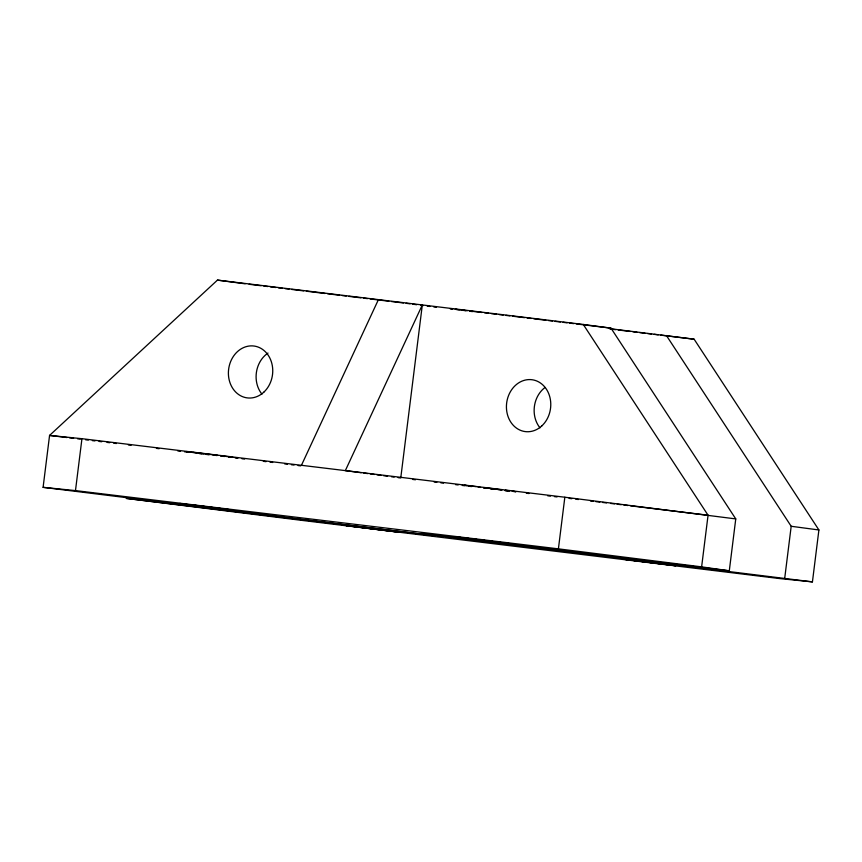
<?xml version="1.0" encoding="UTF-8"?>
<svg xmlns="http://www.w3.org/2000/svg" width="862" height="862" viewBox="0 0 862 862"><rect width="100%" height="100%" fill="white"/><g stroke="black" fill="none" stroke-linecap="round" stroke-linejoin="round"><path stroke-width="1.29" d="M812.435 581.882L780.056 578.617L297.207 519.808L126.24 498.398L433.532 535.636L43.1 487.342L49.565 435.429L217.45 280.118L583.272 324.457L610.986 328.142L735.76 518.913L729.295 570.827L422.003 533.589L812.435 581.882L818.9 529.968L694.125 339.197L609.208 328.573M43.1 487.342L75.479 490.607L81.944 438.693L564.836 497.223L735.76 518.913M75.479 490.607L558.404 548.857L564.836 497.223M729.295 570.827L701.625 566.862L708.058 515.228L583.272 324.457M784.722 578.197L791.187 526.283L666.412 335.512M301.441 465.297L378.418 299.62M81.944 438.693L49.565 435.429L66.934 437.53M235.057 457.722L238.02 458.024L234.981 457.582M513.084 491.415L516.047 491.717L512.06 491.157M191.72 452.173L186.149 451.569L190.136 452.13M186.548 504.238L179.684 503.483L231.555 509.938L191.763 504.863M193.023 452.324L198.228 452.949M228.549 456.946L231.145 457.259M476.255 486.653L464.176 485.263L467.215 485.705M505.272 490.489L509.173 490.963M249.15 284.288L261.121 285.731M263.783 286.055L267.78 286.54M270.442 286.863L275.754 287.509M278.415 287.833L282.413 288.317M285.074 288.641L289.061 289.126M291.722 289.438L303.693 290.893M306.355 291.216L324.974 293.479M327.635 293.791L339.606 295.246M342.268 295.569L346.265 296.054M348.927 296.377L360.898 297.832M363.559 298.144L367.546 298.629M370.207 298.952L388.827 301.215M391.488 301.538L403.47 302.982M455.341 309.275L467.323 310.729M469.984 311.042L481.955 312.497M484.616 312.82L488.603 313.305M491.265 313.628L496.587 314.274M499.249 314.598L503.236 315.083M505.897 315.395L509.884 315.88M512.545 316.203L524.516 317.658M527.178 317.981L531.175 318.466M533.837 318.789L545.808 320.233M548.469 320.556L552.456 321.041M555.117 321.364L560.44 322.011M563.101 322.334L567.088 322.819M569.75 323.142L573.736 323.627M576.398 323.95L610.986 328.142M610.318 329.036L615.64 329.683M618.302 330.006L630.273 331.45M632.934 331.773L636.921 332.258M639.582 332.581L644.905 333.228M647.567 333.551L651.553 334.036M654.215 334.359L658.202 334.844M660.863 335.156L694.125 339.197M199.456 453.1L217.806 455.373M497.816 489.584L501.501 490.036M69.606 437.853L73.615 438.338M77.623 438.823L80.295 439.146M85.64 439.792L88.312 440.116M92.32 440.611L94.992 440.935M99.001 441.419L101.673 441.743M107.017 442.389L109.689 442.712M113.698 443.197L116.37 443.521M128.395 444.975L131.067 445.298M156.453 448.38L159.125 448.703M177.831 450.966L180.503 451.289M184.511 451.785L187.183 452.108M199.208 453.563L201.88 453.886M205.889 454.371L208.561 454.694M220.586 456.149L224.713 456.483M241.963 458.746L244.636 459.069M263.341 461.332L266.013 461.655M270.011 462.14L272.683 462.463M284.708 463.928L287.38 464.252M291.388 464.737L294.061 465.06M298.069 465.545L300.741 465.868M412.779 479.444L415.452 479.768M434.157 482.041L436.829 482.364M440.838 482.849L443.51 483.173M455.535 484.627L458.207 484.95M462.215 485.435L464.887 485.759M468.896 486.243L471.568 486.567M483.593 488.032L486.265 488.355M490.273 488.84L492.945 489.163M504.97 490.618L507.643 490.941M526.348 493.215L529.02 493.538M547.726 495.801L550.398 496.124M554.406 496.609L557.078 496.932M569.103 498.387L571.775 498.71M575.784 499.206L578.456 499.529M590.481 500.984L593.153 501.307M595.825 501.63L599.833 502.115M602.506 502.438L606.514 502.923M610.522 503.408L614.531 503.893M617.203 504.216L621.211 504.701M623.883 505.035L627.892 505.52M630.564 505.843L708.058 515.228M483.744 487.569L502.19 489.875M491.135 488.754L495.144 489.25M213.108 455.061L217.116 455.556M484.39 487.914L487.763 488.334M206.363 454.22L209.735 454.64M558.404 548.857L701.625 566.862M478.033 487.105L480.576 487.429M221.62 455.858L232.945 457.313M200.006 453.412L203.82 453.897M505.509 490.295L509.895 490.866M196.687 452.992L192.301 452.421M469.24 485.974L472.495 486.394M455.308 309.329L459.263 309.857M461.903 310.212L465.857 310.729M469.822 311.257L472.462 311.613M406.121 303.305L410.086 303.833M412.726 304.189L416.68 304.717M420.645 305.234L423.285 305.59M427.24 306.118L429.879 306.463M433.834 306.991L436.474 307.346M217.45 280.118L245.164 283.803M791.187 526.283L818.9 529.968M361.167 472.721L345.339 470.62L422.315 304.943L400.755 477.99L398.115 477.634M363.807 473.076L367.772 473.604M370.412 473.949L374.367 474.477M377.006 474.833L380.961 475.361M383.601 475.705L387.566 476.233M391.52 476.761L394.16 477.106M539.989 427.832A26.162 22.11 -82.4 0 1 545.01 387.491M261.951 394.139A26.162 22.11 -82.4 0 1 267.996 353.075M346.567 525.637L345.953 525.594L397.824 532.048L346.567 525.637M458.325 537.22L457.711 537.177L509.582 543.631L458.325 537.22M624.594 559.33L623.98 559.287L675.851 565.741L624.594 559.33M452.69 308.952L450.029 308.628L452.669 308.984M541.832 425.893A26.162 22.11 -82.4 0 0 537.403 381.273A26.162 22.11 -82.4 0 0 506.565 409.806A26.162 22.11 -82.4 0 0 541.832 425.893M263.804 392.188A26.162 22.11 -82.4 0 0 259.376 347.569A26.162 22.11 -82.4 0 0 228.538 376.101A26.162 22.11 -82.4 0 0 263.804 392.188"/></g></svg>
